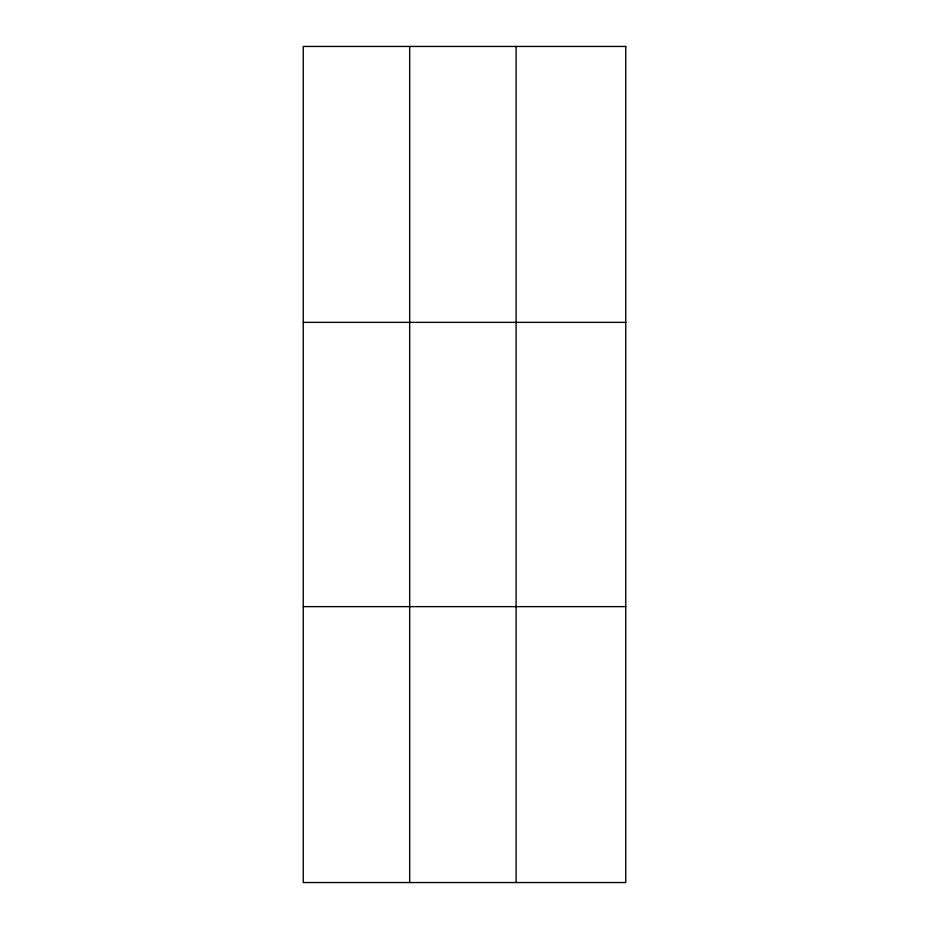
<?xml version="1.0" encoding="UTF-8"?>
<svg xmlns="http://www.w3.org/2000/svg" width="929" height="929" viewBox="0 0 929 929"><rect width="100%" height="100%" fill="white"/><g stroke="black" fill="none" stroke-linecap="round" stroke-linejoin="round"><path stroke-width="1.39" d="M409.677 46.45L409.677 882.55M516.106 46.45L516.106 882.55M303.249 322.363L625.751 322.363M303.249 606.637L625.751 606.637M625.751 46.45L625.751 882.55L303.249 882.55L303.249 46.45L625.751 46.45"/></g></svg>
